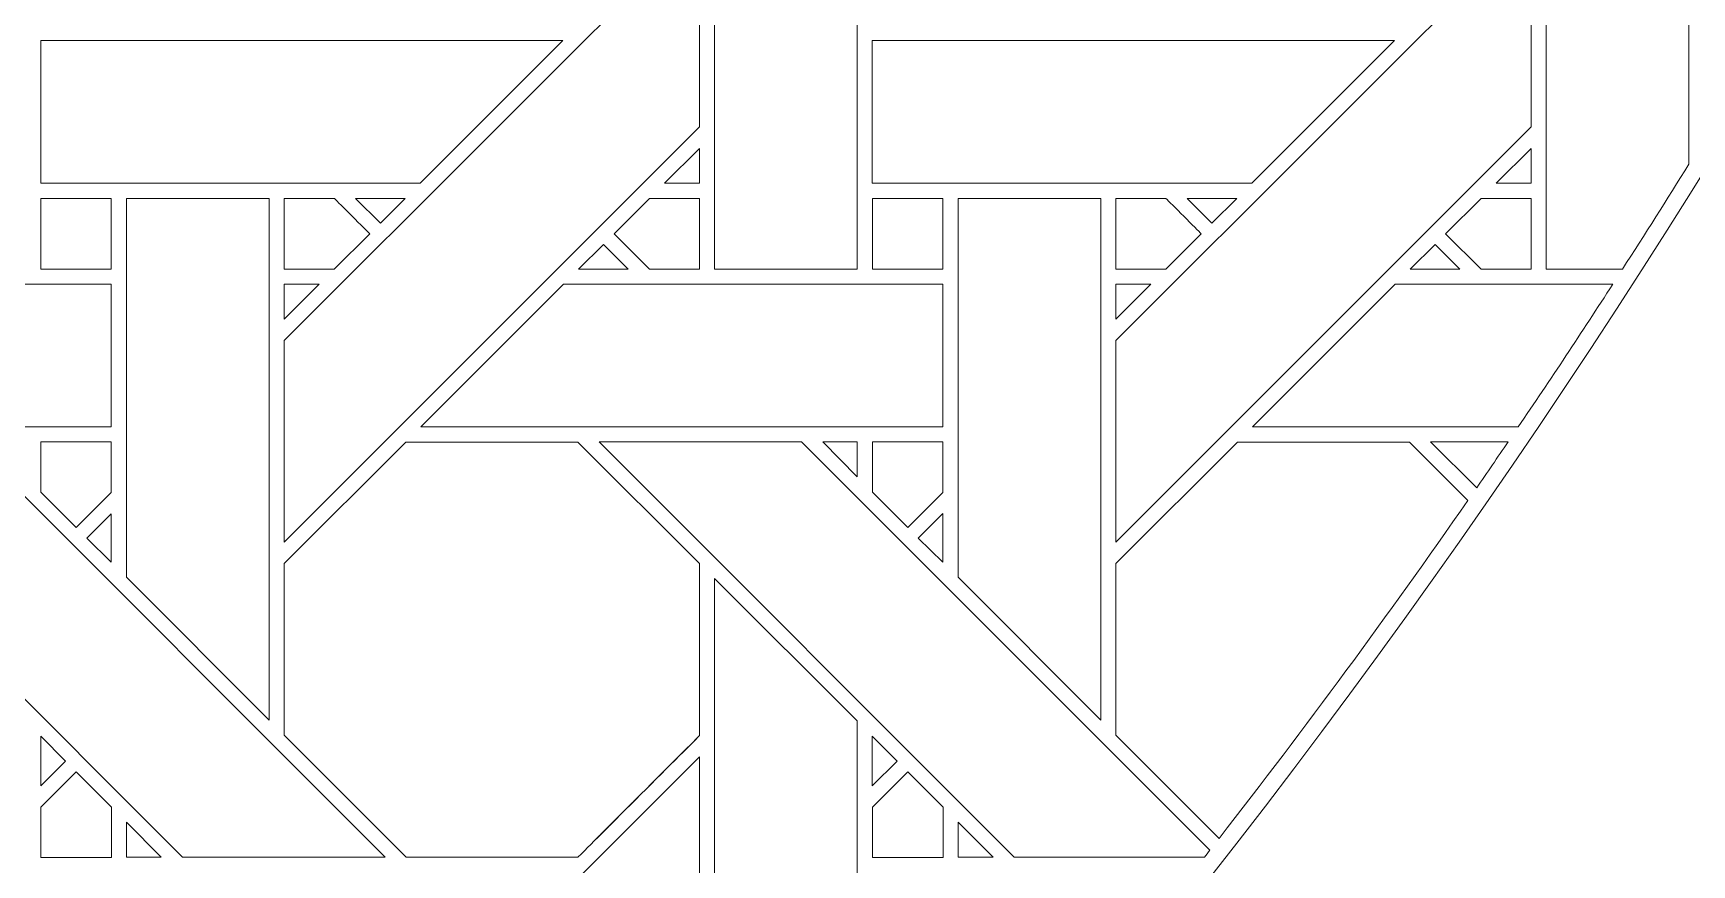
# Model space of a CAD drawing. Header units: inches. Extents: x 2.4 to 22.4, y -0.9 to 19.1.
# Drawn here: x 18.026 to 19.919, y 3.631 to 4.58 of the extents above; entities that cross this region are included whole.
import ezdxf

# ---------------------------------------------------------------- set-up
doc = ezdxf.new("R2010")
doc.units = ezdxf.units.IN
doc.header["$MEASUREMENT"] = 0
doc.layers.add('Design', color=7, linetype='Continuous', lineweight=0)

msp = doc.modelspace()

# ---------------------------------------------------------------- linework, layer by layer
at = {"layer": 'Design'}
for points, knots in [([(12.3829, 19.0948), (6.86, 19.0948), (2.3829, 14.6176), (2.3829, 9.0948), (2.3829, 3.5719), (6.86, -0.9052), (12.3829, -0.9052), (17.9057, -0.9052), (22.3829, 3.5719), (22.3829, 9.0948), (22.3829, 14.6176), (17.9057, 19.0948), (12.3829, 19.0948)], [0, 0, 0, 0, 1, 1, 1, 2, 2, 2, 3, 3, 3, 4, 4, 4, 4]), ([(12.3829, 17.972), (7.4801, 17.972), (3.5056, 13.9975), (3.5056, 9.0948), (3.5056, 4.192), (7.4801, 0.2175), (12.3829, 0.2175), (17.2856, 0.2175), (21.2601, 4.192), (21.2601, 9.0948), (21.2601, 13.9975), (17.2856, 17.972), (12.3829, 17.972)], [0, 0, 0, 0, 1, 1, 1, 2, 2, 2, 3, 3, 3, 4, 4, 4, 4]), ([(18.9663, 4.7445), (18.9663, 4.7445), (18.9663, 4.3108), (18.9663, 4.3108), (18.9663, 4.3108), (18.8036, 4.3108), (18.8036, 4.3108), (18.8036, 4.3108), (18.8036, 4.9066), (18.8036, 4.9066), (18.8036, 4.9066), (18.9663, 4.7445), (18.9663, 4.7445)], [0, 0, 0, 0, 1, 1, 1, 2, 2, 2, 3, 3, 3, 4, 4, 4, 4]), ([(19.8394, 4.3108), (19.8394, 4.3108), (19.7523, 4.3108), (19.7523, 4.3108), (19.7523, 4.3108), (19.7523, 4.9066), (19.7523, 4.9066), (19.7523, 4.9066), (19.9151, 4.7445), (19.9151, 4.7445), (19.9151, 4.7445), (19.9151, 4.4305), (19.9151, 4.4305), (19.8902, 4.3904), (19.865, 4.3505), (19.8394, 4.3108)], [0, 0, 0, 0, 1, 1, 1, 2, 2, 2, 3, 3, 3, 4, 4, 4, 5, 5, 5, 5]), ([(18.3128, 4.2294), (18.3128, 4.2294), (18.7864, 4.703), (18.7864, 4.703), (18.7864, 4.703), (18.7864, 4.473), (18.7864, 4.473), (18.7864, 4.473), (18.3128, 3.9994), (18.3128, 3.9994), (18.3128, 3.9994), (18.3128, 4.2294), (18.3128, 4.2294)], [0, 0, 0, 0, 1, 1, 1, 2, 2, 2, 3, 3, 3, 4, 4, 4, 4]), ([(19.2615, 4.2294), (19.2615, 4.2294), (19.7352, 4.703), (19.7352, 4.703), (19.7352, 4.703), (19.7352, 4.473), (19.7352, 4.473), (19.7352, 4.473), (19.2615, 3.9994), (19.2615, 3.9994), (19.2615, 3.9994), (19.2615, 4.2294), (19.2615, 4.2294)], [0, 0, 0, 0, 1, 1, 1, 2, 2, 2, 3, 3, 3, 4, 4, 4, 4]), ([(18.0349, 4.4088), (18.0349, 4.4088), (18.0349, 4.5715), (18.0349, 4.5715), (18.0349, 4.5715), (18.6306, 4.5715), (18.6306, 4.5715), (18.6306, 4.5715), (18.4679, 4.4088), (18.4679, 4.4088), (18.4679, 4.4088), (18.0349, 4.4088), (18.0349, 4.4088)], [0, 0, 0, 0, 1, 1, 1, 2, 2, 2, 3, 3, 3, 4, 4, 4, 4]), ([(18.9836, 4.4088), (18.9836, 4.4088), (18.9836, 4.5715), (18.9836, 4.5715), (18.9836, 4.5715), (19.5793, 4.5715), (19.5793, 4.5715), (19.5793, 4.5715), (19.4166, 4.4088), (19.4166, 4.4088), (19.4166, 4.4088), (18.9836, 4.4088), (18.9836, 4.4088)], [0, 0, 0, 0, 1, 1, 1, 2, 2, 2, 3, 3, 3, 4, 4, 4, 4]), ([(18.7864, 4.4486), (18.7864, 4.4486), (18.7864, 4.4089), (18.7864, 4.4089), (18.7864, 4.4089), (18.7467, 4.4089), (18.7467, 4.4089), (18.7467, 4.4089), (18.7864, 4.4486), (18.7864, 4.4486)], [0, 0, 0, 0, 1, 1, 1, 2, 2, 2, 3, 3, 3, 3]), ([(19.7352, 4.4486), (19.7352, 4.4486), (19.7352, 4.4089), (19.7352, 4.4089), (19.7352, 4.4089), (19.6954, 4.4089), (19.6954, 4.4089), (19.6954, 4.4089), (19.7352, 4.4486), (19.7352, 4.4486)], [0, 0, 0, 0, 1, 1, 1, 2, 2, 2, 3, 3, 3, 3]), ([(18.0349, 4.3915), (18.0349, 4.3915), (18.1152, 4.3915), (18.1152, 4.3915), (18.1152, 4.3915), (18.1152, 4.3107), (18.1152, 4.3107), (18.1152, 4.3107), (18.0349, 4.3107), (18.0349, 4.3107), (18.0349, 4.3107), (18.0349, 4.3915), (18.0349, 4.3915)], [0, 0, 0, 0, 1, 1, 1, 2, 2, 2, 3, 3, 3, 4, 4, 4, 4]), ([(18.0349, 4.3107), (18.0349, 4.3107), (18.0349, 4.3915), (18.0349, 4.3915), (18.0349, 4.3915), (18.1152, 4.3915), (18.1152, 4.3915), (18.1152, 4.3915), (18.1152, 4.3107), (18.1152, 4.3107), (18.1152, 4.3107), (18.0349, 4.3107), (18.0349, 4.3107)], [0, 0, 0, 0, 1, 1, 1, 2, 2, 2, 3, 3, 3, 4, 4, 4, 4]), ([(18.2956, 4.3916), (18.2956, 4.3916), (18.2956, 3.7964), (18.2956, 3.7964), (18.2956, 3.7964), (18.1327, 3.9594), (18.1327, 3.9594), (18.1327, 3.9594), (18.1327, 4.3916), (18.1327, 4.3916), (18.1327, 4.3916), (18.2956, 4.3916), (18.2956, 4.3916)], [0, 0, 0, 0, 1, 1, 1, 2, 2, 2, 3, 3, 3, 4, 4, 4, 4]), ([(18.3699, 4.3915), (18.375, 4.3864), (18.4058, 4.3556), (18.4102, 4.3512), (18.4102, 4.3512), (18.3698, 4.3107), (18.3698, 4.3107), (18.3698, 4.3107), (18.3128, 4.3107), (18.3128, 4.3107), (18.3128, 4.3107), (18.3128, 4.3915), (18.3128, 4.3915), (18.3128, 4.3915), (18.3699, 4.3915), (18.3699, 4.3915)], [0, 0, 0, 0, 1, 1, 1, 2, 2, 2, 3, 3, 3, 4, 4, 4, 5, 5, 5, 5]), ([(18.3128, 4.3107), (18.3128, 4.3107), (18.3128, 4.3915), (18.3128, 4.3915), (18.3128, 4.3915), (18.3699, 4.3915), (18.3699, 4.3915), (18.375, 4.3864), (18.4058, 4.3556), (18.4102, 4.3512), (18.4102, 4.3512), (18.3698, 4.3107), (18.3698, 4.3107), (18.3698, 4.3107), (18.3128, 4.3107), (18.3128, 4.3107)], [0, 0, 0, 0, 1, 1, 1, 2, 2, 2, 3, 3, 3, 4, 4, 4, 5, 5, 5, 5]), ([(18.3942, 4.3916), (18.3942, 4.3916), (18.4507, 4.3916), (18.4507, 4.3916), (18.4507, 4.3916), (18.4224, 4.3634), (18.4224, 4.3634), (18.4224, 4.3634), (18.3942, 4.3916), (18.3942, 4.3916)], [0, 0, 0, 0, 1, 1, 1, 2, 2, 2, 3, 3, 3, 3]), ([(18.7294, 4.3107), (18.7294, 4.3107), (18.689, 4.3511), (18.689, 4.3511), (18.689, 4.3511), (18.7294, 4.3915), (18.7294, 4.3915), (18.7294, 4.3915), (18.7865, 4.3915), (18.7865, 4.3915), (18.7865, 4.3915), (18.7865, 4.3107), (18.7865, 4.3107), (18.7865, 4.3107), (18.7294, 4.3107), (18.7294, 4.3107)], [0, 0, 0, 0, 1, 1, 1, 2, 2, 2, 3, 3, 3, 4, 4, 4, 5, 5, 5, 5]), ([(18.689, 4.3511), (18.689, 4.3511), (18.7294, 4.3915), (18.7294, 4.3915), (18.7294, 4.3915), (18.7865, 4.3915), (18.7865, 4.3915), (18.7865, 4.3915), (18.7865, 4.3107), (18.7865, 4.3107), (18.7865, 4.3107), (18.7294, 4.3107), (18.7294, 4.3107), (18.7294, 4.3107), (18.689, 4.3511), (18.689, 4.3511)], [0, 0, 0, 0, 1, 1, 1, 2, 2, 2, 3, 3, 3, 4, 4, 4, 5, 5, 5, 5]), ([(18.9837, 4.3915), (18.9837, 4.3915), (19.0639, 4.3915), (19.0639, 4.3915), (19.0639, 4.3915), (19.0639, 4.3107), (19.0639, 4.3107), (19.0639, 4.3107), (18.9837, 4.3107), (18.9837, 4.3107), (18.9837, 4.3107), (18.9837, 4.3915), (18.9837, 4.3915)], [0, 0, 0, 0, 1, 1, 1, 2, 2, 2, 3, 3, 3, 4, 4, 4, 4]), ([(18.9837, 4.3107), (18.9837, 4.3107), (18.9837, 4.3915), (18.9837, 4.3915), (18.9837, 4.3915), (19.0639, 4.3915), (19.0639, 4.3915), (19.0639, 4.3915), (19.0639, 4.3107), (19.0639, 4.3107), (19.0639, 4.3107), (18.9837, 4.3107), (18.9837, 4.3107)], [0, 0, 0, 0, 1, 1, 1, 2, 2, 2, 3, 3, 3, 4, 4, 4, 4]), ([(19.2443, 4.3916), (19.2443, 4.3916), (19.2443, 3.7964), (19.2443, 3.7964), (19.2443, 3.7964), (19.0814, 3.9594), (19.0814, 3.9594), (19.0814, 3.9594), (19.0814, 4.3916), (19.0814, 4.3916), (19.0814, 4.3916), (19.2443, 4.3916), (19.2443, 4.3916)], [0, 0, 0, 0, 1, 1, 1, 2, 2, 2, 3, 3, 3, 4, 4, 4, 4]), ([(19.2615, 4.3915), (19.2615, 4.3915), (19.3186, 4.3915), (19.3186, 4.3915), (19.3237, 4.3864), (19.3545, 4.3556), (19.3589, 4.3512), (19.3589, 4.3512), (19.3185, 4.3107), (19.3185, 4.3107), (19.3185, 4.3107), (19.2615, 4.3107), (19.2615, 4.3107), (19.2615, 4.3107), (19.2615, 4.3915), (19.2615, 4.3915)], [0, 0, 0, 0, 1, 1, 1, 2, 2, 2, 3, 3, 3, 4, 4, 4, 5, 5, 5, 5]), ([(19.2615, 4.3107), (19.2615, 4.3107), (19.2615, 4.3915), (19.2615, 4.3915), (19.2615, 4.3915), (19.3186, 4.3915), (19.3186, 4.3915), (19.3237, 4.3864), (19.3545, 4.3556), (19.3589, 4.3512), (19.3589, 4.3512), (19.3185, 4.3107), (19.3185, 4.3107), (19.3185, 4.3107), (19.2615, 4.3107), (19.2615, 4.3107)], [0, 0, 0, 0, 1, 1, 1, 2, 2, 2, 3, 3, 3, 4, 4, 4, 5, 5, 5, 5]), ([(19.3429, 4.3916), (19.3429, 4.3916), (19.3994, 4.3916), (19.3994, 4.3916), (19.3994, 4.3916), (19.3711, 4.3634), (19.3711, 4.3634), (19.3711, 4.3634), (19.3429, 4.3916), (19.3429, 4.3916)], [0, 0, 0, 0, 1, 1, 1, 2, 2, 2, 3, 3, 3, 3]), ([(19.6782, 4.3915), (19.6782, 4.3915), (19.7352, 4.3915), (19.7352, 4.3915), (19.7352, 4.3915), (19.7352, 4.3107), (19.7352, 4.3107), (19.7352, 4.3107), (19.6781, 4.3107), (19.6781, 4.3107), (19.6781, 4.3107), (19.6377, 4.3511), (19.6377, 4.3511), (19.6377, 4.3511), (19.6782, 4.3915), (19.6782, 4.3915)], [0, 0, 0, 0, 1, 1, 1, 2, 2, 2, 3, 3, 3, 4, 4, 4, 5, 5, 5, 5]), ([(19.6377, 4.3511), (19.6377, 4.3511), (19.6782, 4.3915), (19.6782, 4.3915), (19.6782, 4.3915), (19.7352, 4.3915), (19.7352, 4.3915), (19.7352, 4.3915), (19.7352, 4.3107), (19.7352, 4.3107), (19.7352, 4.3107), (19.6781, 4.3107), (19.6781, 4.3107), (19.6781, 4.3107), (19.6377, 4.3511), (19.6377, 4.3511)], [0, 0, 0, 0, 1, 1, 1, 2, 2, 2, 3, 3, 3, 4, 4, 4, 5, 5, 5, 5]), ([(18.6769, 4.339), (18.6769, 4.339), (18.7051, 4.3108), (18.7051, 4.3108), (18.7051, 4.3108), (18.6486, 4.3108), (18.6486, 4.3108), (18.6486, 4.3108), (18.6769, 4.339), (18.6769, 4.339)], [0, 0, 0, 0, 1, 1, 1, 2, 2, 2, 3, 3, 3, 3]), ([(19.6256, 4.339), (19.6256, 4.339), (19.6538, 4.3108), (19.6538, 4.3108), (19.6538, 4.3108), (19.5973, 4.3108), (19.5973, 4.3108), (19.5973, 4.3108), (19.6256, 4.339), (19.6256, 4.339)], [0, 0, 0, 0, 1, 1, 1, 2, 2, 2, 3, 3, 3, 3]), ([(17.5199, 4.1308), (17.5199, 4.1308), (17.6827, 4.2936), (17.6827, 4.2936), (17.6827, 4.2936), (18.1152, 4.2936), (18.1152, 4.2936), (18.1152, 4.2936), (18.1152, 4.1308), (18.1152, 4.1308), (18.1152, 4.1308), (17.5199, 4.1308), (17.5199, 4.1308)], [0, 0, 0, 0, 1, 1, 1, 2, 2, 2, 3, 3, 3, 4, 4, 4, 4]), ([(18.3526, 4.2936), (18.3526, 4.2936), (18.3128, 4.2538), (18.3128, 4.2538), (18.3128, 4.2538), (18.3128, 4.2936), (18.3128, 4.2936), (18.3128, 4.2936), (18.3526, 4.2936), (18.3526, 4.2936)], [0, 0, 0, 0, 1, 1, 1, 2, 2, 2, 3, 3, 3, 3]), ([(18.4686, 4.1308), (18.4686, 4.1308), (18.6314, 4.2936), (18.6314, 4.2936), (18.6314, 4.2936), (19.0639, 4.2936), (19.0639, 4.2936), (19.0639, 4.2936), (19.0639, 4.1308), (19.0639, 4.1308), (19.0639, 4.1308), (18.4686, 4.1308), (18.4686, 4.1308)], [0, 0, 0, 0, 1, 1, 1, 2, 2, 2, 3, 3, 3, 4, 4, 4, 4]), ([(19.3013, 4.2936), (19.3013, 4.2936), (19.2615, 4.2538), (19.2615, 4.2538), (19.2615, 4.2538), (19.2615, 4.2936), (19.2615, 4.2936), (19.2615, 4.2936), (19.3013, 4.2936), (19.3013, 4.2936)], [0, 0, 0, 0, 1, 1, 1, 2, 2, 2, 3, 3, 3, 3]), ([(19.4173, 4.1308), (19.4173, 4.1308), (19.5802, 4.2936), (19.5802, 4.2936), (19.5802, 4.2936), (19.8283, 4.2936), (19.8283, 4.2936), (19.793, 4.239), (19.7572, 4.1847), (19.7206, 4.1308), (19.7206, 4.1308), (19.4173, 4.1308), (19.4173, 4.1308)], [0, 0, 0, 0, 1, 1, 1, 2, 2, 2, 3, 3, 3, 4, 4, 4, 4]), ([(17.7232, 4.1137), (17.7232, 4.1137), (17.9541, 4.1137), (17.9541, 4.1137), (17.9541, 4.1137), (18.4278, 3.64), (18.4278, 3.64), (18.4278, 3.64), (18.1968, 3.64), (18.1968, 3.64), (18.1968, 3.64), (17.7232, 4.1137), (17.7232, 4.1137)], [0, 0, 0, 0, 1, 1, 1, 2, 2, 2, 3, 3, 3, 4, 4, 4, 4]), ([(18.1152, 4.1137), (18.1152, 4.1137), (18.1152, 4.0561), (18.1152, 4.0561), (18.1152, 4.0561), (18.0753, 4.0161), (18.0753, 4.0161), (18.0753, 4.0161), (18.0349, 4.0564), (18.0349, 4.0564), (18.0349, 4.0564), (18.0349, 4.1137), (18.0349, 4.1137), (18.0349, 4.1137), (18.1152, 4.1137), (18.1152, 4.1137)], [0, 0, 0, 0, 1, 1, 1, 2, 2, 2, 3, 3, 3, 4, 4, 4, 5, 5, 5, 5]), ([(18.0753, 4.0161), (18.0753, 4.0161), (18.0349, 4.0564), (18.0349, 4.0564), (18.0349, 4.0564), (18.0349, 4.1137), (18.0349, 4.1137), (18.0349, 4.1137), (18.1152, 4.1137), (18.1152, 4.1137), (18.1152, 4.1137), (18.1152, 4.0561), (18.1152, 4.0561), (18.1152, 4.0561), (18.0753, 4.0161), (18.0753, 4.0161)], [0, 0, 0, 0, 1, 1, 1, 2, 2, 2, 3, 3, 3, 4, 4, 4, 5, 5, 5, 5]), ([(18.3128, 3.7793), (18.3128, 3.7793), (18.3128, 3.9749), (18.3128, 3.9749), (18.3128, 3.9749), (18.4515, 4.1136), (18.4515, 4.1136), (18.4515, 4.1136), (18.6477, 4.1136), (18.6477, 4.1136), (18.6477, 4.1136), (18.7865, 3.9749), (18.7865, 3.9749), (18.7865, 3.9749), (18.7865, 3.7787), (18.7865, 3.7787), (18.7687, 3.7608), (18.6567, 3.649), (18.6478, 3.64), (18.6478, 3.64), (18.452, 3.64), (18.452, 3.64), (18.452, 3.64), (18.3128, 3.7793), (18.3128, 3.7793)], [0, 0, 0, 0, 1, 1, 1, 2, 2, 2, 3, 3, 3, 4, 4, 4, 5, 5, 5, 6, 6, 6, 7, 7, 7, 8, 8, 8, 8]), ([(18.452, 3.64), (18.452, 3.64), (18.3128, 3.7793), (18.3128, 3.7793), (18.3128, 3.7793), (18.3128, 3.9749), (18.3128, 3.9749), (18.3128, 3.9749), (18.4515, 4.1136), (18.4515, 4.1136), (18.4515, 4.1136), (18.6477, 4.1136), (18.6477, 4.1136), (18.6477, 4.1136), (18.7865, 3.9749), (18.7865, 3.9749), (18.7865, 3.9749), (18.7865, 3.7787), (18.7865, 3.7787), (18.7685, 3.7606), (18.6566, 3.6489), (18.6478, 3.64), (18.6478, 3.64), (18.452, 3.64), (18.452, 3.64)], [0, 0, 0, 0, 1, 1, 1, 2, 2, 2, 3, 3, 3, 4, 4, 4, 5, 5, 5, 6, 6, 6, 7, 7, 7, 8, 8, 8, 8]), ([(19.3626, 3.64), (19.3626, 3.64), (19.1455, 3.64), (19.1455, 3.64), (19.1455, 3.64), (18.6719, 4.1137), (18.6719, 4.1137), (18.6719, 4.1137), (18.9029, 4.1137), (18.9029, 4.1137), (18.9029, 4.1137), (19.3687, 3.6479), (19.3687, 3.6479), (19.3667, 3.6453), (19.3647, 3.6426), (19.3626, 3.64)], [0, 0, 0, 0, 1, 1, 1, 2, 2, 2, 3, 3, 3, 4, 4, 4, 5, 5, 5, 5]), ([(18.9664, 4.1137), (18.9664, 4.1137), (18.9664, 4.0739), (18.9664, 4.0739), (18.9664, 4.0739), (18.927, 4.1137), (18.927, 4.1137), (18.927, 4.1137), (18.9664, 4.1137), (18.9664, 4.1137)], [0, 0, 0, 0, 1, 1, 1, 2, 2, 2, 3, 3, 3, 3]), ([(19.0639, 4.1137), (19.0639, 4.1137), (19.0639, 4.0561), (19.0639, 4.0561), (19.0639, 4.0561), (19.024, 4.0161), (19.024, 4.0161), (19.024, 4.0161), (18.9837, 4.0564), (18.9837, 4.0564), (18.9837, 4.0564), (18.9837, 4.1137), (18.9837, 4.1137), (18.9837, 4.1137), (19.0639, 4.1137), (19.0639, 4.1137)], [0, 0, 0, 0, 1, 1, 1, 2, 2, 2, 3, 3, 3, 4, 4, 4, 5, 5, 5, 5]), ([(19.024, 4.0161), (19.024, 4.0161), (18.9837, 4.0564), (18.9837, 4.0564), (18.9837, 4.0564), (18.9837, 4.1137), (18.9837, 4.1137), (18.9837, 4.1137), (19.0639, 4.1137), (19.0639, 4.1137), (19.0639, 4.1137), (19.0639, 4.0561), (19.0639, 4.0561), (19.0639, 4.0561), (19.024, 4.0161), (19.024, 4.0161)], [0, 0, 0, 0, 1, 1, 1, 2, 2, 2, 3, 3, 3, 4, 4, 4, 5, 5, 5, 5]), ([(19.2615, 3.7793), (19.2615, 3.7793), (19.2615, 3.9749), (19.2615, 3.9749), (19.2615, 3.9749), (19.4002, 4.1136), (19.4002, 4.1136), (19.4002, 4.1136), (19.5965, 4.1136), (19.5965, 4.1136), (19.5965, 4.1136), (19.6631, 4.047), (19.6631, 4.047), (19.5721, 3.9161), (19.4775, 3.7876), (19.3793, 3.6615), (19.3793, 3.6615), (19.2615, 3.7793), (19.2615, 3.7793)], [0, 0, 0, 0, 1, 1, 1, 2, 2, 2, 3, 3, 3, 4, 4, 4, 5, 5, 5, 6, 6, 6, 6]), ([(19.3793, 3.6615), (19.3793, 3.6615), (19.2615, 3.7793), (19.2615, 3.7793), (19.2615, 3.7793), (19.2615, 3.9749), (19.2615, 3.9749), (19.2615, 3.9749), (19.4002, 4.1136), (19.4002, 4.1136), (19.4002, 4.1136), (19.5965, 4.1136), (19.5965, 4.1136), (19.5965, 4.1136), (19.6631, 4.047), (19.6631, 4.047), (19.5721, 3.9161), (19.4775, 3.7876), (19.3793, 3.6615)], [0, 0, 0, 0, 1, 1, 1, 2, 2, 2, 3, 3, 3, 4, 4, 4, 5, 5, 5, 6, 6, 6, 6]), ([(19.6206, 4.1137), (19.6206, 4.1137), (19.7089, 4.1137), (19.7089, 4.1137), (19.697, 4.0962), (19.6851, 4.0787), (19.6731, 4.0612), (19.6731, 4.0612), (19.6206, 4.1137), (19.6206, 4.1137)], [0, 0, 0, 0, 1, 1, 1, 2, 2, 2, 3, 3, 3, 3]), ([(18.1152, 4.0318), (18.1152, 4.0318), (18.1152, 3.9767), (18.1152, 3.9767), (18.1152, 3.9767), (18.0874, 4.0041), (18.0874, 4.0041), (18.0874, 4.0041), (18.1152, 4.0318), (18.1152, 4.0318)], [0, 0, 0, 0, 1, 1, 1, 2, 2, 2, 3, 3, 3, 3]), ([(19.0639, 4.0319), (19.0639, 4.0319), (19.0639, 3.9767), (19.0639, 3.9767), (19.0639, 3.9767), (19.0361, 4.0041), (19.0361, 4.0041), (19.0361, 4.0041), (19.0639, 4.0319), (19.0639, 4.0319)], [0, 0, 0, 0, 1, 1, 1, 2, 2, 2, 3, 3, 3, 3]), ([(18.9663, 3.7957), (18.9663, 3.7957), (18.9663, 3.362), (18.9663, 3.362), (18.9663, 3.362), (18.8036, 3.362), (18.8036, 3.362), (18.8036, 3.362), (18.8036, 3.9579), (18.8036, 3.9579), (18.8036, 3.9579), (18.9663, 3.7957), (18.9663, 3.7957)], [0, 0, 0, 0, 1, 1, 1, 2, 2, 2, 3, 3, 3, 4, 4, 4, 4]), ([(18.0349, 3.7215), (18.0349, 3.7215), (18.0349, 3.7782), (18.0349, 3.7782), (18.0349, 3.7782), (18.0631, 3.7497), (18.0631, 3.7497), (18.0631, 3.7497), (18.0349, 3.7215), (18.0349, 3.7215)], [0, 0, 0, 0, 1, 1, 1, 2, 2, 2, 3, 3, 3, 3]), ([(18.9836, 3.7215), (18.9836, 3.7215), (18.9836, 3.7782), (18.9836, 3.7782), (18.9836, 3.7782), (19.0118, 3.7497), (19.0118, 3.7497), (19.0118, 3.7497), (18.9836, 3.7215), (18.9836, 3.7215)], [0, 0, 0, 0, 1, 1, 1, 2, 2, 2, 3, 3, 3, 3]), ([(18.3128, 3.2807), (18.3128, 3.2807), (18.7864, 3.7543), (18.7864, 3.7543), (18.7864, 3.7543), (18.7864, 3.5243), (18.7864, 3.5243), (18.7864, 3.5243), (18.3128, 3.0506), (18.3128, 3.0506), (18.3128, 3.0506), (18.3128, 3.2807), (18.3128, 3.2807)], [0, 0, 0, 0, 1, 1, 1, 2, 2, 2, 3, 3, 3, 4, 4, 4, 4]), ([(18.0349, 3.6398), (18.0349, 3.6398), (18.0349, 3.6971), (18.0349, 3.6971), (18.0349, 3.6971), (18.0753, 3.7374), (18.0753, 3.7374), (18.0753, 3.7374), (18.1156, 3.6971), (18.1156, 3.6971), (18.1156, 3.6971), (18.1156, 3.6398), (18.1156, 3.6398), (18.1156, 3.6398), (18.0349, 3.6398), (18.0349, 3.6398)], [0, 0, 0, 0, 1, 1, 1, 2, 2, 2, 3, 3, 3, 4, 4, 4, 5, 5, 5, 5]), ([(18.0349, 3.6971), (18.0349, 3.6971), (18.0753, 3.7374), (18.0753, 3.7374), (18.0753, 3.7374), (18.1156, 3.6971), (18.1156, 3.6971), (18.1156, 3.6971), (18.1156, 3.6398), (18.1156, 3.6398), (18.1156, 3.6398), (18.0349, 3.6398), (18.0349, 3.6398), (18.0349, 3.6398), (18.0349, 3.6971), (18.0349, 3.6971)], [0, 0, 0, 0, 1, 1, 1, 2, 2, 2, 3, 3, 3, 4, 4, 4, 5, 5, 5, 5]), ([(18.9837, 3.6398), (18.9837, 3.6398), (18.9837, 3.6971), (18.9837, 3.6971), (18.9837, 3.6971), (19.024, 3.7374), (19.024, 3.7374), (19.024, 3.7374), (19.0643, 3.6971), (19.0643, 3.6971), (19.0643, 3.6971), (19.0643, 3.6398), (19.0643, 3.6398), (19.0643, 3.6398), (18.9837, 3.6398), (18.9837, 3.6398)], [0, 0, 0, 0, 1, 1, 1, 2, 2, 2, 3, 3, 3, 4, 4, 4, 5, 5, 5, 5]), ([(18.9837, 3.6971), (18.9837, 3.6971), (19.024, 3.7374), (19.024, 3.7374), (19.024, 3.7374), (19.0643, 3.6971), (19.0643, 3.6971), (19.0643, 3.6971), (19.0643, 3.6398), (19.0643, 3.6398), (19.0643, 3.6398), (18.9837, 3.6398), (18.9837, 3.6398), (18.9837, 3.6398), (18.9837, 3.6971), (18.9837, 3.6971)], [0, 0, 0, 0, 1, 1, 1, 2, 2, 2, 3, 3, 3, 4, 4, 4, 5, 5, 5, 5]), ([(18.1725, 3.64), (18.1725, 3.64), (18.1328, 3.64), (18.1328, 3.64), (18.1328, 3.64), (18.1328, 3.6798), (18.1328, 3.6798), (18.1328, 3.6798), (18.1725, 3.64), (18.1725, 3.64)], [0, 0, 0, 0, 1, 1, 1, 2, 2, 2, 3, 3, 3, 3]), ([(19.1213, 3.64), (19.1213, 3.64), (19.0815, 3.64), (19.0815, 3.64), (19.0815, 3.64), (19.0815, 3.6798), (19.0815, 3.6798), (19.0815, 3.6798), (19.1213, 3.64), (19.1213, 3.64)], [0, 0, 0, 0, 1, 1, 1, 2, 2, 2, 3, 3, 3, 3])]:
    msp.add_open_spline(points, degree=3, knots=knots, dxfattribs=at)

doc.saveas('drawing.dxf')
